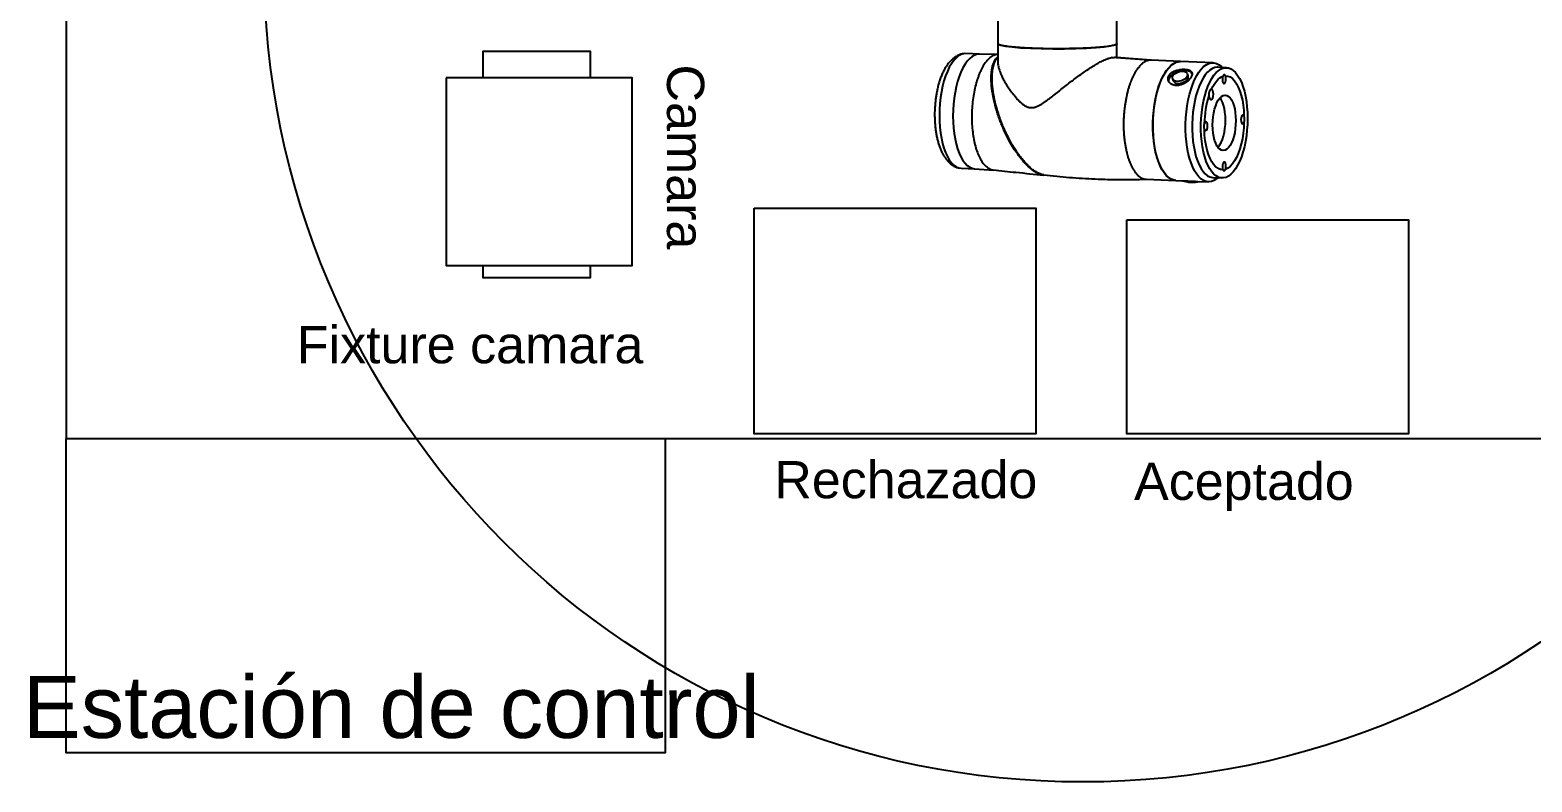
# Model space of a CAD drawing. Header units: millimetres. Extents: x -29 to 1867, y -277 to 1043.
# Drawn here: x -29 to 1182, y -277 to 329 of the extents above; entities that cross this region are included whole.
import ezdxf

# ---------------------------------------------------------------- set-up
doc = ezdxf.new("R2010")
doc.units = ezdxf.units.MM
doc.styles.get("Standard").update_dxf_attribs({"font": 'arial.ttf'})

msp = doc.modelspace()

# ---------------------------------------------------------------- linework, layer by layer
at = {"color": 7, "linetype": 'Continuous', "lineweight": 25}
for p, q in [((751.2, 344.4), (751.2, 318.3)), ((847.2, 318.3), (847.2, 344.4)), ((751.2, 318.3), (751.2, 303.4)), ((847.1, 318), (847, 318.3)), ((847.2, 307), (847.2, 318.3)), ((724.2, 310.2), (723.1, 310)), ((725.5, 310.3), (723.6, 310.1)), ((736.4, 309.8), (725.5, 310.3)), ((751.2, 309.5), (736.3, 309.8)), ((751.2, 309.5), (749.9, 309.4)), ((898.5, 304), (874.7, 304.9)), ((894.9, 303.4), (898.5, 303.9)), ((924.8, 302.9), (898.5, 304)), ((904.6, 292.3), (904.1, 293.9)), ((935.5, 298.9), (928.4, 299.2)), ((892, 290), (892.5, 288.3)), ((721.7, 217.8), (732.6, 217.4)), ((732.5, 217.4), (747.7, 216.4)), ((870.9, 208.9), (894.6, 208)), ((894.6, 208), (899.9, 207.7)), ((901.3, 207.7), (901.3, 207.5)), ((904.1, 207), (904.1, 206.9)), ((912, 206.9), (912, 207)), ((912.3, 207.2), (920.9, 206.9)), ((924.8, 210.3), (931.8, 210))]:
    msp.add_line(p, q, dxfattribs=at)
for points in [[(0.1, 0), (1620.1, 0), (1620.1, 920), (0.1, 920)], [(306.5, 290.6), (306.5, 139.5), (456.5, 139.5), (456.5, 290.6)], [(554.8, 185.7), (781.7, 185.7), (781.7, 3.8), (554.8, 3.8)], [(855.3, 176.2), (1082.2, 176.2), (1082.2, 3.8), (855.3, 3.8)], [(0.1, 0), (483, 0), (483, -253.5), (0.1, -253.5)]]:
    msp.add_lwpolyline(points, close=True)
at = {"color": 7, "linetype": 'Continuous', "lineweight": 25, "flags": 128}
for points in [[(751.4, 318.3), (751.5, 317.8), (753.5, 317), (757.3, 316.3), (762.7, 315.6), (769.5, 315), (777.4, 314.6), (786.2, 314.3), (795.5, 314.1), (804.9, 314.2), (814.1, 314.3), (822.7, 314.7), (830.4, 315.1), (837, 315.7), (842, 316.4), (845.5, 317.2), (847.1, 318), (847.1, 318)], [(723.6, 310.1), (721.6, 309.5), (719.5, 308.4), (717.6, 306.7), (715.7, 304.7), (713.8, 302.1), (712.1, 299.2), (710.5, 295.8), (709.1, 292.2), (707.8, 288.2), (706.7, 283.9), (705.8, 279.4), (705, 274.8), (704.5, 270), (704.2, 265.2), (704.1, 260.4), (704.2, 255.6), (704.5, 250.9), (705, 246.3), (705.8, 242), (706.7, 237.8), (707.8, 234), (709.1, 230.5), (710.5, 227.3), (712.1, 224.6), (713.8, 222.3), (715.7, 220.4), (717.6, 219.1), (719.5, 218.2), (721.6, 217.8), (721.7, 217.8)], [(736.3, 309.8), (734.6, 309.7), (732.6, 309), (730.5, 307.9), (728.6, 306.3), (726.6, 304.2), (724.8, 301.7), (723.1, 298.7), (721.5, 295.4), (720.1, 291.7), (718.8, 287.7), (717.7, 283.5), (716.7, 279), (716, 274.4), (715.5, 269.6), (715.2, 264.8), (715, 259.9), (715.2, 255.1), (715.5, 250.4), (716, 245.9), (716.7, 241.5), (717.7, 237.4), (718.8, 233.5), (720.1, 230), (721.5, 226.9), (723.1, 224.2), (724.8, 221.9), (726.6, 220), (728.6, 218.6), (730.5, 217.8), (732.5, 217.4)], [(894.6, 208), (892.9, 208.2), (890.8, 209), (888.9, 210.2), (887, 211.9), (885.2, 214.1), (883.5, 216.8), (882, 219.8), (880.6, 223.3), (879.4, 227.1), (878.4, 231.2), (877.5, 235.5), (876.9, 240.1), (876.5, 244.8), (876.2, 249.7), (876.2, 254.6), (876.5, 259.6), (876.9, 264.5), (877.5, 269.3), (878.4, 274), (879.4, 278.4), (880.6, 282.7), (882, 286.6), (883.5, 290.3), (885.2, 293.5), (887, 296.4), (888.9, 298.9), (890.8, 300.8), (892.9, 302.4), (895, 303.4), (897, 303.9), (898.5, 304)], [(894.6, 208.1), (894.1, 208), (890.2, 209.3), (886.6, 212.4), (883.3, 217.1), (880.6, 223.4), (878.4, 230.9), (877, 239.3), (876.3, 248.5), (876.4, 257.8), (877.2, 267.2), (878.8, 276.1), (881.1, 284.2), (884, 291.2), (887.3, 296.9), (891, 301), (894.9, 303.4), (894.9, 303.4)], [(928.6, 210.1), (927.5, 209.2), (925.4, 207.9), (923.3, 207.2), (921.3, 206.9), (919.2, 207.1), (917.1, 207.9), (915.2, 209.1), (913.3, 210.9), (911.5, 213.1), (909.8, 215.7), (908.3, 218.8), (906.9, 222.2), (905.7, 226), (904.7, 230.1), (903.8, 234.5), (903.2, 239), (902.8, 243.8), (902.5, 248.6), (902.5, 253.6), (902.8, 258.5), (903.2, 263.4), (903.8, 268.2), (904.7, 272.9), (905.7, 277.4), (906.9, 281.6), (908.3, 285.6), (909.8, 289.2), (911.5, 292.5), (913.3, 295.3), (915.2, 297.8), (917.1, 299.8), (919.2, 301.3), (921.3, 302.3), (923.3, 302.8), (925.4, 302.8), (927.5, 302.3), (929.5, 301.3), (931.4, 299.8), (932.2, 299)], [(888.9, 287.7), (888.9, 287.8), (888.9, 289.2), (889.5, 290.7), (890.5, 292.1), (891.9, 293.4), (893.6, 294.6), (895.6, 295.6), (897.7, 296.3), (899.9, 296.7), (902, 296.8), (903.9, 296.6), (905.6, 296), (906.9, 295.1), (907.6, 294.3)], [(895.8, 287.8), (894.3, 288.1), (893.1, 288.6), (892.2, 289.4), (891.9, 290.4), (892, 291.6), (892.6, 292.8), (893.7, 293.9), (895.1, 294.8), (896.7, 295.5), (898.5, 296), (900.2, 296.1), (901.7, 295.8), (903, 295.3), (903.8, 294.5), (904.2, 293.4), (904, 292.3), (903.4, 291.1), (902.4, 290), (900.9, 289.1), (899.3, 288.3), (897.6, 287.9), (895.8, 287.8)], [(896.4, 286.2), (898.1, 286.3), (899.8, 286.7), (901.5, 287.4), (902.9, 288.4), (904, 289.5), (904.6, 290.6), (904.7, 291.8), (904.6, 292.3)], [(928.4, 299.2), (928.1, 299.2), (926.1, 299), (924.1, 298.2), (922.1, 297), (920.2, 295.2), (918.4, 293.1), (916.6, 290.5), (915, 287.4), (913.5, 284), (912.1, 280.3), (910.9, 276.3), (909.9, 272.1), (909.1, 267.6), (908.5, 263), (908, 258.3), (907.8, 253.6), (907.8, 248.9), (908, 244.2), (908.5, 239.7), (909.1, 235.3), (909.9, 231.2), (910.9, 227.3), (912.1, 223.7), (913.5, 220.5), (915, 217.7), (916.6, 215.3), (918.4, 213.3), (920.2, 211.8), (922.1, 210.8), (924.1, 210.3), (924.8, 210.3)], [(952.5, 258), (952.4, 253.2), (952, 248.5), (951.5, 243.9), (950.8, 239.3), (949.9, 235), (948.7, 230.8), (947.5, 227), (946, 223.4), (944.5, 220.2), (942.8, 217.4), (941, 215), (939.1, 213), (937.1, 211.5), (935.2, 210.5), (933.2, 210), (931.2, 210), (929.2, 210.5), (927.3, 211.6), (925.4, 213), (923.7, 215), (922, 217.4), (920.5, 220.2), (919.2, 223.4), (918, 227), (917, 230.9), (916.1, 235), (915.5, 239.4), (915.1, 243.9), (914.9, 248.6), (914.9, 253.3), (915.1, 258), (915.5, 262.7), (916.1, 267.3), (917, 271.8), (918, 276), (919.2, 280), (920.5, 283.8), (922, 287.1), (923.7, 290.2), (925.4, 292.8), (927.3, 295), (929.2, 296.7), (931.2, 297.9), (933.2, 298.7), (935.2, 298.9), (937.1, 298.7), (939.1, 297.9), (941, 296.7), (942.8, 294.9), (944.5, 292.7), (946, 290.1), (947.5, 287.1), (948.7, 283.7), (949.9, 280), (950.8, 276), (951.5, 271.7), (952, 267.3), (952.4, 262.7), (952.5, 258)], [(923.4, 281.6), (924.4, 283.6), (925.5, 285.4), (926.6, 287), (927.7, 288.4), (928.9, 289.7), (930.1, 290.6), (931.4, 291.4), (932.6, 292)], [(932.6, 292), (932.3, 290.8), (932.2, 289.4), (932.3, 288.1), (932.6, 287), (933.1, 286.3), (933.7, 286.1), (934.2, 286.5), (934.7, 287.4), (935, 288.6), (935.1, 289.9), (935, 291.3), (934.7, 292.4)], [(934.7, 292.4), (934.5, 292.7), (934.2, 293), (933.9, 293.1), (933.7, 293.2), (933.4, 293), (933.1, 292.8), (932.8, 292.4), (932.6, 292)], [(934.7, 292.4), (936.6, 292.1), (938.5, 291.4), (940.3, 290.1), (942, 288.3), (943.5, 286), (945, 283.3), (946.3, 280.1), (947.4, 276.6), (948.3, 272.8), (948.9, 268.7), (949.4, 264.3), (949.6, 259.9)], [(923.4, 281.6), (923, 281.5), (922.6, 281.3), (922.2, 280.8), (921.8, 280.1), (921.6, 279.3), (921.4, 278.3), (921.3, 277.3), (921.3, 276.3)], [(921.3, 276.3), (921.6, 274.9), (922, 273.8), (922.6, 273.2), (923.2, 273.2), (923.8, 273.6), (924.4, 274.6), (924.7, 275.9), (924.9, 277.5), (924.8, 279), (924.5, 280.3), (924, 281.2), (923.4, 281.6)], [(943.1, 256.2), (942.9, 252.9), (942.6, 249.6), (942.1, 246.4), (941.4, 243.4), (940.5, 240.7), (939.5, 238.2), (938.4, 236.1), (937.1, 234.5), (935.7, 233.2), (934.4, 232.5), (932.9, 232.2), (931.6, 232.4), (930.2, 233.2), (928.9, 234.4), (927.8, 236), (926.8, 238.1), (925.9, 240.5), (925.2, 243.2), (924.7, 246.2), (924.4, 249.4), (924.2, 252.7), (924.4, 256), (924.7, 259.3), (925.2, 262.5), (925.9, 265.5), (926.8, 268.2), (927.8, 270.7), (928.9, 272.8), (930.2, 274.4), (931.6, 275.7), (932.9, 276.4), (934.4, 276.7), (935.7, 276.4), (937.1, 275.7), (938.4, 274.5), (939.5, 272.9), (940.5, 270.8), (941.4, 268.4), (942.1, 265.6), (942.6, 262.7), (942.9, 259.5), (943.1, 256.2)], [(934.7, 256.5), (934.6, 259.8), (934.3, 263), (933.8, 266), (933.1, 268.7), (932.2, 271.2), (931.2, 273.2), (930.3, 274.5)], [(917.7, 249), (918.1, 248.3), (918.7, 248.1), (919.3, 248.5), (919.8, 249.4), (920.1, 250.6), (920.2, 251.9), (920.1, 253.3), (919.8, 254.4), (919.3, 255), (918.7, 255.2), (918.1, 254.8), (917.7, 253.9)], [(928.7, 234.7), (928.8, 234.8), (930, 236.5), (931.2, 238.6), (932.2, 241), (933.1, 243.8), (933.8, 246.8), (934.3, 249.9), (934.6, 253.2), (934.7, 256.5)], [(949.6, 255), (949.4, 250.4), (948.9, 246), (948.3, 241.6), (947.4, 237.4), (946.3, 233.5), (945, 229.8), (943.5, 226.6), (942, 223.7), (940.3, 221.3), (938.5, 219.3), (936.6, 217.9), (934.7, 216.9)], [(949.6, 259.9), (949.2, 260.6), (948.6, 260.8), (948, 260.4), (947.5, 259.5), (947.2, 258.3), (947.1, 257), (947.2, 255.6), (947.5, 254.5), (948, 253.9), (948.6, 253.7), (949.2, 254.1), (949.6, 255)], [(932.6, 216.5), (930.7, 216.8), (928.8, 217.5), (927, 218.8), (925.3, 220.6), (923.8, 222.9), (922.3, 225.6), (921, 228.8), (919.9, 232.3), (919, 236.1), (918.4, 240.2), (917.9, 244.6), (917.7, 249)], [(934.7, 216.9), (935, 218.1), (935.1, 219.5), (935, 220.8), (934.7, 221.9), (934.2, 222.6), (933.7, 222.8), (933.1, 222.4), (932.6, 221.5), (932.3, 220.3), (932.2, 218.9), (932.3, 217.6), (932.6, 216.5)], [(904.1, 206.9), (904.1, 206.9), (904.4, 206.8), (905.2, 206.7), (906.4, 206.6), (907.8, 206.6), (909.3, 206.6), (910.6, 206.7), (911.5, 206.8), (912, 206.9), (912, 206.9)], [(932.6, 216.5), (932.8, 216.2), (933.1, 215.9), (933.4, 215.8), (933.7, 215.7), (933.9, 215.9), (934.2, 216.1), (934.5, 216.5), (934.7, 216.9)]]:
    msp.add_lwpolyline(points, dxfattribs=at)
for points in [[(336.3, 290.6), (336.3, 312.3), (422.5, 312.3), (422.5, 290.6)], [(422.5, 139.5), (422.5, 129.6), (336.3, 129.6), (336.3, 139.5)]]:
    msp.add_lwpolyline(points)
msp.add_circle((819.7, 383.1), 660)
at = {"color": 7, "linetype": 'Continuous', "lineweight": 25}
for centre, radius, start, end in [((896, 290), 3.84, 205.7228, 276.0948), ((997.2, 252.4), 79.6, 162.4806, 178.8882), ((942.9, 257.4), 7.17, 340.0401, 19.9599), ((924.4, 251.5), 7.17, 160.0401, 199.9599), ((908.4, 242.2), 35.4, 258.3887, 278.7281)]:
    msp.add_arc(centre, radius, start, end, dxfattribs=at)
for centre, major_axis, ratio, start_param, end_param in [((894.6, 256), (51.8, -22.7), 0.823599, 5.154159, 5.237182), ((921.5, 254.9), (95.7, 1), 0.499961, 4.528048, 4.611071)]:
    msp.add_ellipse(centre, major_axis=major_axis, ratio=ratio, start_param=start_param, end_param=end_param, dxfattribs=at)
for points, knots in [([(778.9, 314.5), (776.1, 314.7), (770.6, 314.9), (763.6, 315.5), (757.9, 316.1), (753.8, 316.9), (751.5, 317.6), (751.4, 318.1), (751.3, 318.3)], [0, 0, 0, 0, 0.173068, 0.346135, 0.519203, 0.692271, 0.865338, 1, 1, 1, 1]), ([(847.1, 318.3), (847.1, 318.3), (847.4, 317.9), (846.1, 317.3), (843.1, 316.5), (838.2, 315.8), (831.9, 315.2), (824.3, 314.7), (815.7, 314.4), (806.6, 314.2), (797.1, 314.1), (787.7, 314.2), (781.8, 314.4), (778.9, 314.5)], [0, 0, 0, 0, 0.02171, 0.119539, 0.217368, 0.315197, 0.413026, 0.510855, 0.608684, 0.706513, 0.804342, 0.902171, 1, 1, 1, 1]), ([(723.1, 310), (722.8, 310), (721.6, 309.8), (719.5, 309), (717.1, 307.7), (714.8, 306), (712.7, 304), (710.7, 301.6), (709, 299), (707.4, 296.2), (706, 293.1), (704.8, 289.9), (703.7, 286.5), (702.7, 282.9), (702, 279.4), (701.4, 276), (701, 273), (700.7, 270.2), (700.5, 267.6), (700.4, 265.8), (700.3, 265)], [0, 0, 0, 0, 0.021178, 0.077931, 0.139965, 0.20108, 0.265627, 0.33198, 0.397385, 0.461716, 0.525476, 0.588681, 0.651213, 0.71278, 0.772689, 0.828945, 0.878382, 0.917167, 0.962004, 1, 1, 1, 1]), ([(749.9, 309.4), (749.8, 309.4), (749.5, 309.4), (749.2, 309.3), (748.8, 309.2), (748.5, 309.1), (748.1, 308.9), (747.8, 308.8), (747.4, 308.6), (747, 308.4), (746.7, 308.2), (746.3, 308), (745.9, 307.7), (745, 307.1), (743.5, 305.8), (741.8, 303.9), (740.5, 302), (739.4, 300.4), (738.5, 298.7), (737.7, 297.1), (737.1, 295.9), (736.5, 294.5), (736, 293.2), (735.5, 291.9), (735, 290.6), (734.7, 289.7), (734.6, 289.3)], [0, 0, 0, 0, 0.019977, 0.040118, 0.060421, 0.080884, 0.101506, 0.122284, 0.143217, 0.164303, 0.185541, 0.206928, 0.228463, 0.250144, 0.364982, 0.500112, 0.555007, 0.625114, 0.708322, 0.75009, 0.7959, 0.84003, 0.882495, 0.923304, 0.962468, 1, 1, 1, 1]), ([(788.2, 212.4), (787.6, 212.5), (786.2, 212.6), (783.9, 213.5), (781.3, 214.8), (778.7, 216.7), (776, 218.9), (773.3, 221.6), (770.4, 224.9), (767.2, 229), (763.9, 234), (760.1, 240.3), (756.3, 248), (752.5, 257.1), (749.5, 266.4), (747.3, 275.5), (746, 284.1), (745.8, 290.8), (746.1, 295.5), (746.6, 298.7), (747.4, 301.6), (748.4, 304.1), (749.7, 306.2), (750.7, 307.2), (751.2, 307.7)], [0, 0, 0, 0, 0.028283, 0.062894, 0.097688, 0.132438, 0.167441, 0.201911, 0.236656, 0.283002, 0.329382, 0.375596, 0.445271, 0.514539, 0.584217, 0.653652, 0.723255, 0.792934, 0.827824, 0.862447, 0.89747, 0.93225, 0.967189, 1, 1, 1, 1]), ([(788.3, 212.4), (787.9, 212.5), (786.7, 212.6), (784.6, 213.4), (782, 214.8), (779.4, 216.6), (776.7, 218.8), (774.1, 221.5), (770.5, 225.5), (766.2, 231.3), (761.3, 239.3), (756.9, 248), (753.2, 257.1), (750.2, 266.4), (748, 275.5), (746.7, 284.2), (746.4, 290.8), (746.7, 295.5), (747.3, 298.7), (748, 301.6), (749.1, 304.1), (750.1, 305.9), (750.9, 306.7), (751.2, 307)], [0, 0, 0, 0, 0.019292, 0.05487, 0.090633, 0.126176, 0.161974, 0.197506, 0.233321, 0.304583, 0.375863, 0.447135, 0.518421, 0.589707, 0.660979, 0.732259, 0.803521, 0.839336, 0.874869, 0.910666, 0.94621, 0.981972, 1, 1, 1, 1]), ([(751.2, 303.4), (751.2, 302.9), (751.2, 301.8), (751.6, 299.9), (752.1, 297.9), (752.8, 295.8), (753.7, 293.7), (754.9, 291), (756.5, 287.9), (758.7, 284.3), (761.1, 280.8), (763.4, 277.7), (765.4, 275.3), (766.9, 273.5), (768.5, 271.9), (770.3, 270.3), (772.1, 268.8), (774.2, 267.6), (776.5, 266.7), (778.1, 266.7), (778.9, 266.7)], [0, 0, 0, 0, 0.05264, 0.108334, 0.166431, 0.219545, 0.274959, 0.332724, 0.416424, 0.499619, 0.582426, 0.665256, 0.71115, 0.748518, 0.79387, 0.832232, 0.873928, 0.915897, 0.957925, 1, 1, 1, 1]), ([(778.9, 266.7), (779, 266.7), (779.2, 266.7), (779.6, 266.7), (779.9, 266.8), (780.3, 266.9), (780.6, 266.9), (781, 267), (781.6, 267.2), (782.5, 267.6), (784, 268.2), (785.9, 269.3), (788, 270.7), (790.2, 272.2), (792.3, 273.7), (794.5, 275.4), (796.6, 277), (798.8, 278.7), (801.6, 280.9), (805.2, 283.8), (809.4, 287), (813.7, 290.3), (817.9, 293.3), (822.1, 296.2), (826.1, 298.9), (829.4, 301), (832, 302.5), (833.8, 303.5), (835.5, 304.4), (836.9, 305), (838, 305.5), (838.8, 305.8), (839.5, 306.1), (840.2, 306.4), (840.9, 306.6), (841.6, 306.8), (842.2, 307), (842.6, 307), (842.7, 307.1)], [0, 0, 0, 0, 0.0042917, 0.0086412, 0.0130532, 0.0175319, 0.0220817, 0.0267066, 0.0314104, 0.0464329, 0.0627044, 0.0914894, 0.125451, 0.1542309, 0.1881895, 0.2157308, 0.2505816, 0.2816318, 0.3126352, 0.3746402, 0.4409421, 0.4996112, 0.563761, 0.6240552, 0.6886446, 0.7493326, 0.7816224, 0.8132446, 0.8442578, 0.8747242, 0.8906938, 0.906554, 0.9223151, 0.9379873, 0.9535812, 0.9691074, 0.9845767, 1, 1, 1, 1]), ([(842.7, 307.1), (843.5, 307.2), (844.4, 307.3), (845, 307.2), (845.1, 307.1)], [0, 0, 0, 0, 0.791641, 1, 1, 1, 1]), ([(874.4, 304.9), (865.2, 305.7), (855.5, 306.6), (845.7, 307.1), (845.1, 307.2)], [0, 0, 0, 0, 0.9420875, 1, 1, 1, 1]), ([(872.8, 304.8), (872.8, 304.8), (872.6, 304.7), (872.3, 304.6), (871.9, 304.6), (871.4, 304.4), (870.8, 304.2), (870.1, 303.9), (869.5, 303.5), (868.9, 303.1), (868.2, 302.7), (867.8, 302.4), (867.6, 302.2)], [0, 0, 0, 0, 0.045629, 0.10233, 0.170105, 0.248952, 0.394211, 0.501824, 0.626645, 0.75165, 0.857737, 1, 1, 1, 1]), ([(874.7, 304.9), (874.7, 304.9), (874.3, 304.9), (873.7, 304.9), (873.1, 304.8), (872.8, 304.8)], [0, 0, 0, 0, 0.063959, 0.622075, 1, 1, 1, 1]), ([(862.7, 296.5), (862.6, 296.3), (862.4, 296), (862.1, 295.6), (861.9, 295.2), (861.7, 294.9), (861.4, 294.4), (861, 293.6), (860.5, 292.6), (859.9, 291.6), (859.5, 290.5), (859.1, 289.5), (858.7, 288.7), (858.6, 288.3), (858.5, 288.1)], [0, 0, 0, 0, 0.060837, 0.11625, 0.166239, 0.210804, 0.249945, 0.373888, 0.498774, 0.604639, 0.748239, 0.851936, 0.935856, 1, 1, 1, 1]), ([(867.6, 302.2), (867.5, 302.1), (867.3, 301.9), (867, 301.7), (866.8, 301.4), (866.5, 301.2), (866.2, 300.9), (865.7, 300.4), (865.1, 299.7), (864.5, 298.9), (863.9, 298.2), (863.3, 297.4), (862.9, 296.8), (862.7, 296.5)], [0, 0, 0, 0, 0.062203, 0.118305, 0.168305, 0.212203, 0.25, 0.372248, 0.500005, 0.627493, 0.75001, 0.855915, 1, 1, 1, 1]), ([(901.7, 297.6), (901.1, 297.6), (900.5, 297.6), (899.6, 297.6), (899.2, 297.5), (898.6, 297.5), (898.3, 297.4), (897.3, 297.3), (896.6, 297.1), (895.7, 296.9), (895.4, 296.8), (894.8, 296.6), (894.5, 296.5), (893.6, 296.1), (893, 295.9), (892.2, 295.4), (891.9, 295.3), (891.4, 295), (891, 294.6), (890.6, 294.3), (890.2, 293.9), (890, 293.7), (889.5, 293.1), (889.2, 292.7), (888.7, 291.8), (888.6, 291.4), (888.4, 290.5), (888.3, 290.1), (888.4, 289.4), (888.4, 289.2), (888.5, 288.8), (888.6, 288.5), (888.8, 287.9), (889, 287.5), (889.6, 286.8), (889.9, 286.4), (890.5, 286), (890.7, 285.8), (891.1, 285.6), (891.4, 285.4), (892.1, 285.1), (892.6, 284.9), (893.4, 284.7), (893.7, 284.7), (894.3, 284.6), (894.6, 284.6), (895.5, 284.5), (896.1, 284.6), (897.3, 284.7), (897.9, 284.9), (898.9, 285.1), (899.2, 285.2), (899.8, 285.5), (900.1, 285.6), (901, 286), (901.6, 286.3), (902.7, 287), (903.3, 287.3), (904.3, 288.1), (904.7, 288.5), (905.4, 289.1), (905.6, 289.4), (905.9, 289.8), (906.3, 290.2), (906.6, 290.7), (906.9, 291.1), (907, 291.3), (907.3, 291.9), (907.5, 292.4), (907.7, 293.2), (907.8, 293.6), (907.8, 294.3), (907.7, 294.6), (907.5, 295.1), (907.4, 295.3), (907.2, 295.6), (907.1, 295.7), (906.8, 296.1), (906.5, 296.3), (905.8, 296.8), (905.4, 296.9), (904.7, 297.2), (904.5, 297.2), (904, 297.3), (903.7, 297.4), (902.9, 297.5), (902.3, 297.6), (901.7, 297.6)], [0, 0, 0, 0, 0.03125, 0.03125, 0.046875, 0.046875, 0.0625, 0.0625, 0.09375, 0.09375, 0.109375, 0.109375, 0.125, 0.125, 0.15625, 0.15625, 0.171875, 0.171875, 0.1875, 0.203125, 0.203125, 0.21875, 0.21875, 0.25, 0.25, 0.28125, 0.28125, 0.3125, 0.3125, 0.328125, 0.328125, 0.34375, 0.34375, 0.375, 0.375, 0.40625, 0.40625, 0.421875, 0.421875, 0.4375, 0.4375, 0.46875, 0.46875, 0.484375, 0.484375, 0.5, 0.5, 0.53125, 0.53125, 0.5625, 0.5625, 0.578125, 0.578125, 0.59375, 0.59375, 0.625, 0.625, 0.65625, 0.65625, 0.6875, 0.6875, 0.703125, 0.703125, 0.71875, 0.734375, 0.734375, 0.75, 0.75, 0.78125, 0.78125, 0.8125, 0.8125, 0.84375, 0.84375, 0.859375, 0.859375, 0.875, 0.875, 0.90625, 0.90625, 0.9375, 0.9375, 0.953125, 0.953125, 0.96875, 0.96875, 1, 1, 1, 1]), ([(734.6, 289.3), (734, 287.5), (732.9, 283.8), (731.7, 277.7), (730.8, 271.3), (730.3, 264.8), (730.1, 258.2), (730.4, 251.7), (731.1, 245.5), (732.1, 239.6), (733.4, 234.2), (735.1, 229.3), (737.1, 225.1), (739.4, 221.6), (741.8, 219), (744.4, 217.3), (746.3, 216.5), (747.4, 216.5), (747.5, 216.5)], [0, 0, 0, 0, 0.066107, 0.132213, 0.19832, 0.264427, 0.330533, 0.39664, 0.462747, 0.528853, 0.59496, 0.661067, 0.727173, 0.79328, 0.859387, 0.925493, 0.9916, 1, 1, 1, 1]), ([(858.5, 288.1), (858.4, 287.9), (858.3, 287.6), (858.1, 287), (857.8, 286.4), (857.5, 285.4), (857.1, 284.3), (856.7, 283), (856.3, 281.7), (855.9, 280.4), (855.6, 279.1), (855.4, 278.1), (855.3, 277.6)], [0, 0, 0, 0, 0.045569, 0.102614, 0.171134, 0.251129, 0.394009, 0.501329, 0.62574, 0.750384, 0.856832, 1, 1, 1, 1]), ([(855.3, 277.6), (855.2, 277.3), (855.1, 276.9), (855, 276.2), (854.9, 275.7), (854.8, 275.2), (854.6, 274.4), (854.4, 273.2), (854.1, 271.7), (853.9, 270.2), (853.7, 268.8), (853.4, 267.2), (853.3, 266.2), (853.2, 265.6)], [0, 0, 0, 0, 0.062187, 0.11828, 0.16828, 0.212186, 0.25, 0.37197, 0.500005, 0.627203, 0.75001, 0.855886, 1, 1, 1, 1]), ([(700.3, 265), (700.3, 263.5), (700.2, 261.4), (700.3, 258.2), (700.4, 255.6), (700.6, 252.5), (700.9, 249.3), (701.4, 246.1), (702, 242.9), (702.8, 239.8), (703.6, 236.8), (704.6, 233.9), (705.8, 231.2), (707.1, 228.7), (708.6, 226.4), (710.2, 224.2), (712.1, 222.3), (714.1, 220.6), (716.4, 219.3), (718.5, 218.4), (719.9, 218.1), (720.4, 218)], [0, 0, 0, 0, 0.068838, 0.096756, 0.142935, 0.19059, 0.241417, 0.294107, 0.348146, 0.403129, 0.458788, 0.514948, 0.571517, 0.628475, 0.685854, 0.743521, 0.800754, 0.857305, 0.913374, 0.968458, 1, 1, 1, 1]), ([(853.2, 265.6), (853.2, 265.4), (853.1, 264.9), (853.1, 264.2), (853, 263.6), (852.9, 263.1), (852.9, 262.2), (852.8, 261), (852.7, 259.5), (852.6, 257.9), (852.6, 256.4), (852.5, 255.1), (852.5, 254), (852.5, 253.4), (852.5, 253.1)], [0, 0, 0, 0, 0.060349, 0.115381, 0.165096, 0.209494, 0.248576, 0.373197, 0.498731, 0.604934, 0.750515, 0.852709, 0.93587, 1, 1, 1, 1]), ([(852.5, 253.1), (852.5, 252.9), (852.5, 252.4), (852.5, 251.7), (852.5, 251), (852.6, 249.9), (852.6, 248.5), (852.7, 247), (852.7, 245.6), (852.9, 244.1), (853, 242.6), (853.1, 241.5), (853.2, 240.9)], [0, 0, 0, 0, 0.05748, 0.118016, 0.157247, 0.242194, 0.380283, 0.489371, 0.611634, 0.729266, 0.839907, 1, 1, 1, 1]), ([(853.2, 240.9), (853.3, 240.6), (853.3, 240.2), (853.4, 239.5), (853.5, 238.9), (853.6, 238.4), (853.7, 237.6), (853.9, 236.5), (854.1, 235.1), (854.4, 233.7), (854.6, 232.4), (854.9, 231.1), (855.1, 230.2), (855.3, 229.7)], [0, 0, 0, 0, 0.062184, 0.118275, 0.168275, 0.212184, 0.25, 0.371921, 0.500005, 0.627152, 0.75001, 0.855881, 1, 1, 1, 1]), ([(855.3, 229.7), (855.3, 229.5), (855.4, 229.1), (855.6, 228.5), (855.7, 228), (855.8, 227.6), (856, 226.9), (856.3, 225.9), (856.7, 224.9), (857.1, 223.7), (857.5, 222.5), (858, 221.4), (858.5, 220.4), (858.9, 219.4), (859.4, 218.4), (859.9, 217.5), (860.5, 216.6), (861, 215.8), (861.5, 215.1), (862.1, 214.3), (862.4, 213.9), (862.7, 213.6)], [0, 0, 0, 0, 0.031638, 0.060033, 0.085185, 0.107095, 0.125763, 0.188442, 0.250882, 0.296177, 0.375267, 0.44995, 0.499878, 0.560613, 0.624604, 0.696148, 0.752578, 0.815359, 0.875583, 0.927827, 1, 1, 1, 1]), ([(747.5, 216.5), (753.6, 215.8), (767.2, 214.4), (780.7, 213.1), (788.2, 212.3)], [0, 0, 0, 0, 0.450317, 1, 1, 1, 1]), ([(788.3, 212.4), (795.2, 211.7), (808.9, 210.3), (829.6, 209.1), (850.1, 208.6), (863.7, 208.8), (870.4, 209)], [0, 0, 0, 0, 0.251956, 0.503649, 0.755222, 1, 1, 1, 1]), ([(862.7, 213.6), (862.8, 213.5), (863, 213.3), (863.2, 213), (863.5, 212.7), (863.7, 212.5), (864, 212.2), (864.5, 211.8), (865.1, 211.3), (865.7, 210.8), (866.3, 210.4), (866.9, 210), (867.3, 209.8), (867.6, 209.7)], [0, 0, 0, 0, 0.062182, 0.118274, 0.168274, 0.212182, 0.25, 0.371901, 0.500005, 0.627131, 0.75001, 0.855879, 1, 1, 1, 1]), ([(867.6, 209.7), (867.9, 209.6), (868.3, 209.4), (869.1, 209.2), (869.7, 209), (870.3, 209), (870.7, 208.9), (870.9, 208.9)], [0, 0, 0, 0, 0.258149, 0.452041, 0.678553, 0.861192, 1, 1, 1, 1])]:
    msp.add_open_spline(points, degree=3, knots=knots, dxfattribs=at)
msp.add_open_spline([(872.8, 304.8), (862.8, 305.7), (852.8, 306.4), (842.7, 307.1)], degree=3, dxfattribs=at)

# ---------------------------------------------------------------- texts
at = {"insert": (514.5, 301.5), "char_height": 30, "attachment_point": 1, "rotation": 270}
msp.add_mtext_dynamic_manual_height_columns('Camara', width=170.499, gutter_width=12.5, heights=[0], dxfattribs=at)
at = {"attachment_point": 1}
for s, width, insert, char_height in [('Fixture camara', 278.425, (186.1, 90.6), 30), ('Rechazado', 1103.163, (571, -18.2), 30), ('Aceptado', 1103.163, (861, -19.5), 30), ('Estación de control', 1103.163, (-34.6, -191.4), 50)]:
    msp.add_mtext_dynamic_manual_height_columns(s, width=width, gutter_width=12.5, heights=[0], dxfattribs=dict(at, insert=insert, char_height=char_height))

doc.saveas('drawing.dxf')
